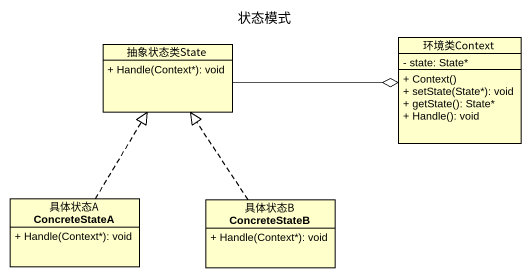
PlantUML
@startuml
title 状态模式
hide circle
hide empty members
skinparam classAttributeIconSize 0
class 抽象状态类State {
  + Handle(Context*): void
}
class 环境类Context {
  - state: State*
  + Context()
  + setState(State*): void
  + getState(): State*
  + Handle(): void
}
class "具体状态A ConcreteStateA" as 具体状态A_ConcreteStateA {
  + Handle(Context*): void
}
class "具体状态B ConcreteStateB" as 具体状态B_ConcreteStateB {
  + Handle(Context*): void
}
抽象状态类State -right-o 环境类Context
具体状态A_ConcreteStateA .up.|> 抽象状态类State
具体状态B_ConcreteStateB .up.|> 抽象状态类State
@enduml
